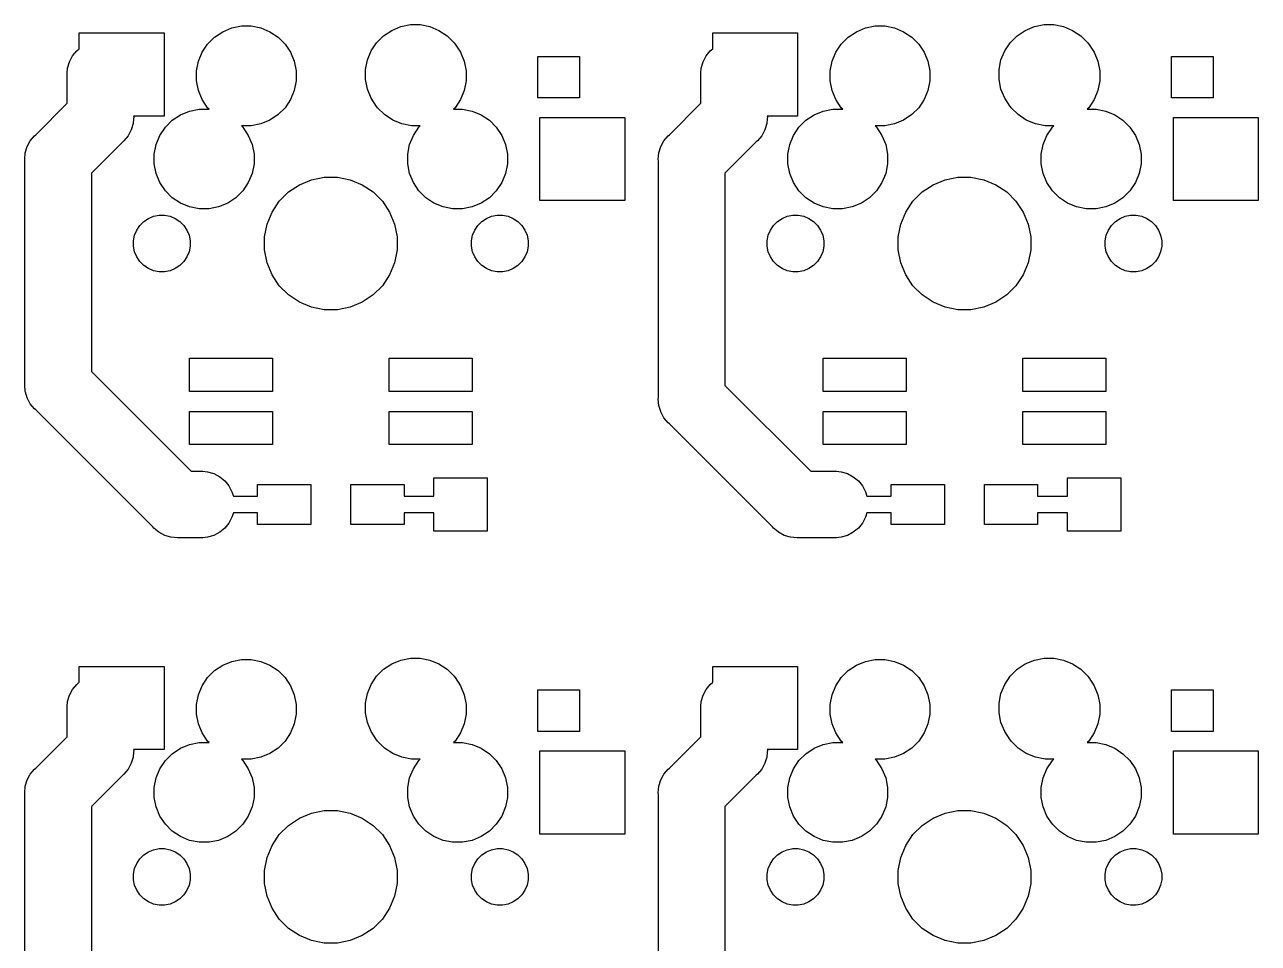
# Model space of a CAD drawing. Extents: x -9 to 124, y -88 to 15.
# Drawn here: x -9.2 to 27.89, y -40.1 to -12.47 of the extents above; entities that cross this region are included whole.
import ezdxf

# ---------------------------------------------------------------- set-up
doc = ezdxf.new("R2010")
doc.units = 0
doc.layers.add('BLACK', color=7, linetype='CONTINUOUS')

msp = doc.modelspace()

# ---------------------------------------------------------------- linework, layer by layer
at = {"layer": 'BLACK', "linetype": 'CONTINUOUS'}
for p, q in [((-3.25052, -12.6807), (-2.97753, -12.5676)), ((-2.97753, -12.5676), (-2.68774, -12.51)), ((-2.68774, -12.51), (-2.39226, -12.51)), ((-2.39226, -12.51), (-2.10247, -12.5676)), ((-2.10247, -12.5676), (-1.82948, -12.6807)), ((1.82948, -12.6407), (2.10247, -12.5276)), ((2.10247, -12.5276), (2.39226, -12.47)), ((2.39226, -12.47), (2.68774, -12.47)), ((2.68774, -12.47), (2.97753, -12.5276)), ((2.97753, -12.5276), (3.25052, -12.6407)), ((15.7995, -12.6807), (16.0725, -12.5676)), ((16.0725, -12.5676), (16.3623, -12.51)), ((16.3623, -12.51), (16.6577, -12.51)), ((16.6577, -12.51), (16.9475, -12.5676)), ((16.9475, -12.5676), (17.2205, -12.6807)), ((20.8795, -12.6407), (21.1525, -12.5276)), ((21.1525, -12.5276), (21.4423, -12.47)), ((21.4423, -12.47), (21.7377, -12.47)), ((21.7377, -12.47), (22.0275, -12.5276)), ((22.0275, -12.5276), (22.3005, -12.6407)), ((-7.565, -13.1975), (-7.565, -12.72)), ((-7.565, -12.72), (-5.015, -12.72)), ((-5.015, -12.72), (-5.015, -15.22)), ((-3.70513, -13.0538), (-3.49619, -12.8449)), ((-3.49619, -12.8449), (-3.25052, -12.6807)), ((-1.82948, -12.6807), (-1.58381, -12.8449)), ((-1.58381, -12.8449), (-1.37487, -13.0538)), ((1.37487, -13.0138), (1.58381, -12.8049)), ((1.58381, -12.8049), (1.82948, -12.6407)), ((3.25052, -12.6407), (3.49619, -12.8049)), ((3.49619, -12.8049), (3.70513, -13.0138)), ((11.485, -13.1975), (11.485, -12.72)), ((11.485, -12.72), (14.035, -12.72)), ((14.035, -12.72), (14.035, -15.22)), ((15.3449, -13.0538), (15.5538, -12.8449)), ((15.5538, -12.8449), (15.7995, -12.6807)), ((17.2205, -12.6807), (17.4662, -12.8449)), ((17.4662, -12.8449), (17.6751, -13.0538)), ((20.4249, -13.0138), (20.6338, -12.8049)), ((20.6338, -12.8049), (20.8795, -12.6407)), ((22.3005, -12.6407), (22.5462, -12.8049)), ((22.5462, -12.8049), (22.7551, -13.0138)), ((-7.76549, -13.4117), (-7.64053, -13.2595)), ((-7.64053, -13.2595), (-7.565, -13.1975)), ((-3.98236, -13.5725), (-3.86928, -13.2995)), ((-3.86928, -13.2995), (-3.70513, -13.0538)), ((-1.37487, -13.0538), (-1.21072, -13.2995)), ((-1.21072, -13.2995), (-1.09764, -13.5725)), ((1.09764, -13.5325), (1.21072, -13.2595)), ((1.21072, -13.2595), (1.37487, -13.0138)), ((3.70513, -13.0138), (3.72526, -13.0439)), ((3.72526, -13.0439), (3.73513, -13.0538)), ((3.73513, -13.0538), (3.89928, -13.2995)), ((3.89928, -13.2995), (4.01236, -13.5725)), ((11.2845, -13.4117), (11.4095, -13.2595)), ((11.4095, -13.2595), (11.485, -13.1975)), ((15.0676, -13.5725), (15.1807, -13.2995)), ((15.1807, -13.2995), (15.3449, -13.0538)), ((17.6751, -13.0538), (17.8393, -13.2995)), ((17.8393, -13.2995), (17.9524, -13.5725)), ((20.1476, -13.5325), (20.2607, -13.2595)), ((20.2607, -13.2595), (20.4249, -13.0138)), ((22.7551, -13.0138), (22.7753, -13.0439)), ((22.7753, -13.0439), (22.7851, -13.0538)), ((22.7851, -13.0538), (22.9493, -13.2995)), ((22.9493, -13.2995), (23.0624, -13.5725)), ((-7.91553, -13.774), (-7.85835, -13.5855)), ((-7.85835, -13.5855), (-7.76549, -13.4117)), ((-4.04, -13.8623), (-3.98236, -13.5725)), ((-1.09764, -13.5725), (-1.04, -13.8623)), ((1.04, -13.8223), (1.09764, -13.5325)), ((4.01236, -13.5725), (4.07, -13.8623)), ((6.225, -14.675), (6.225, -13.425)), ((6.225, -13.425), (7.475, -13.425)), ((7.475, -13.425), (7.475, -14.675)), ((11.1345, -13.774), (11.1917, -13.5855)), ((11.1917, -13.5855), (11.2845, -13.4117)), ((15.01, -13.8623), (15.0676, -13.5725)), ((17.9524, -13.5725), (18.01, -13.8623)), ((20.09, -13.8223), (20.1476, -13.5325)), ((23.0624, -13.5725), (23.12, -13.8623)), ((25.275, -14.675), (25.275, -13.425)), ((25.275, -13.425), (26.525, -13.425)), ((26.525, -13.425), (26.525, -14.675)), ((-7.93, -13.9209), (-7.91553, -13.774)), ((-7.93, -14.8358), (-7.93, -13.9209)), ((-4.04, -14.1577), (-4.04, -13.8623)), ((-1.04, -13.8623), (-1.04, -14.1577)), ((1.04, -14.1177), (1.04, -13.8223)), ((4.07, -13.8623), (4.07, -14.1577)), ((11.12, -13.9209), (11.1345, -13.774)), ((11.12, -14.8358), (11.12, -13.9209)), ((15.01, -14.1577), (15.01, -13.8623)), ((18.01, -13.8623), (18.01, -14.1577)), ((20.09, -14.1177), (20.09, -13.8223)), ((23.12, -13.8623), (23.12, -14.1577)), ((-3.98236, -14.4475), (-4.04, -14.1577)), ((-3.86928, -14.7205), (-3.98236, -14.4475)), ((-1.09764, -14.4475), (-1.21072, -14.7205)), ((-1.04, -14.1577), (-1.09764, -14.4475)), ((1.09764, -14.4075), (1.04, -14.1177)), ((1.21072, -14.6805), (1.09764, -14.4075)), ((4.01236, -14.4475), (3.89928, -14.7205)), ((4.07, -14.1577), (4.01236, -14.4475)), ((15.0676, -14.4475), (15.01, -14.1577)), ((15.1807, -14.7205), (15.0676, -14.4475)), ((17.9524, -14.4475), (17.8393, -14.7205)), ((18.01, -14.1577), (17.9524, -14.4475)), ((20.1476, -14.4075), (20.09, -14.1177)), ((20.2607, -14.6805), (20.1476, -14.4075)), ((23.0624, -14.4475), (22.9493, -14.7205)), ((23.12, -14.1577), (23.0624, -14.4475)), ((-8.87237, -15.7782), (-7.93, -14.8358)), ((-3.70513, -14.9662), (-3.86928, -14.7205)), ((-1.21072, -14.7205), (-1.37487, -14.9662)), ((1.37487, -14.9262), (1.21072, -14.6805)), ((3.89928, -14.7205), (3.73513, -14.9662)), ((7.475, -14.675), (6.225, -14.675)), ((10.1776, -15.7782), (11.12, -14.8358)), ((15.3449, -14.9662), (15.1807, -14.7205)), ((17.8393, -14.7205), (17.6751, -14.9662)), ((20.4249, -14.9262), (20.2607, -14.6805)), ((22.9493, -14.7205), (22.7851, -14.9662)), ((26.525, -14.675), (25.275, -14.675)), ((-4.76619, -15.3449), (-4.52052, -15.1807)), ((-4.52052, -15.1807), (-4.24753, -15.0676)), ((-4.24753, -15.0676), (-3.95774, -15.01)), ((-3.95774, -15.01), (-3.66226, -15.01)), ((-3.66109, -15.0102), (-3.70513, -14.9662)), ((-3.66226, -15.01), (-3.66109, -15.0102)), ((-1.58381, -15.1751), (-1.82948, -15.3393)), ((-1.37487, -14.9662), (-1.58381, -15.1751)), ((1.38474, -14.9361), (1.37487, -14.9262)), ((1.40487, -14.9662), (1.38474, -14.9361)), ((1.61381, -15.1751), (1.40487, -14.9662)), ((1.85948, -15.3393), (1.61381, -15.1751)), ((3.73513, -14.9662), (3.69132, -15.01)), ((3.69132, -15.01), (3.95774, -15.01)), ((3.95774, -15.01), (4.24753, -15.0676)), ((4.24753, -15.0676), (4.52052, -15.1807)), ((4.52052, -15.1807), (4.76619, -15.3449)), ((14.2838, -15.3449), (14.5295, -15.1807)), ((14.5295, -15.1807), (14.8025, -15.0676)), ((14.8025, -15.0676), (15.0923, -15.01)), ((15.0923, -15.01), (15.3877, -15.01)), ((15.3889, -15.0102), (15.3449, -14.9662)), ((15.3877, -15.01), (15.3889, -15.0102)), ((17.4662, -15.1751), (17.2205, -15.3393)), ((17.6751, -14.9662), (17.4662, -15.1751)), ((20.4347, -14.9361), (20.4249, -14.9262)), ((20.4549, -14.9662), (20.4347, -14.9361)), ((20.6638, -15.1751), (20.4549, -14.9662)), ((20.9095, -15.3393), (20.6638, -15.1751)), ((22.7851, -14.9662), (22.7413, -15.01)), ((22.7413, -15.01), (23.0077, -15.01)), ((23.0077, -15.01), (23.2975, -15.0676)), ((23.2975, -15.0676), (23.5705, -15.1807)), ((23.5705, -15.1807), (23.8162, -15.3449)), ((-5.94447, -15.446), (-6.00165, -15.6345)), ((-5.93, -15.2991), (-5.94447, -15.446)), ((-5.92516, -15.25), (-5.93, -15.2991)), ((-5.93, -15.2991), (-5.93, -15.2991)), ((-5.015, -15.22), (-5.92812, -15.22)), ((-5.92812, -15.22), (-5.92516, -15.25)), ((-5.13928, -15.7995), (-4.97513, -15.5538)), ((-4.97513, -15.5538), (-4.76619, -15.3449)), ((-2.68774, -15.51), (-2.68891, -15.5098)), ((-2.68891, -15.5098), (-2.64487, -15.5538)), ((-2.39226, -15.51), (-2.68774, -15.51)), ((-2.64487, -15.5538), (-2.48072, -15.7995)), ((-2.10247, -15.4524), (-2.39226, -15.51)), ((-1.82948, -15.3393), (-2.10247, -15.4524)), ((2.13247, -15.4524), (1.85948, -15.3393)), ((2.42226, -15.51), (2.13247, -15.4524)), ((2.68868, -15.51), (2.42226, -15.51)), ((2.48072, -15.7995), (2.64487, -15.5538)), ((2.64487, -15.5538), (2.68868, -15.51)), ((4.76619, -15.3449), (4.97513, -15.5538)), ((4.97513, -15.5538), (5.13928, -15.7995)), ((6.285, -17.76), (6.285, -15.26)), ((6.285, -15.26), (8.835, -15.26)), ((8.835, -15.26), (8.835, -17.76)), ((13.1055, -15.446), (13.0483, -15.6345)), ((13.12, -15.2991), (13.1055, -15.446)), ((13.1248, -15.25), (13.12, -15.2991)), ((13.12, -15.2991), (13.12, -15.2991)), ((14.035, -15.22), (13.1219, -15.22)), ((13.1219, -15.22), (13.1248, -15.25)), ((13.9107, -15.7995), (14.0749, -15.5538)), ((14.0749, -15.5538), (14.2838, -15.3449)), ((16.3623, -15.51), (16.3611, -15.5098)), ((16.3611, -15.5098), (16.4051, -15.5538)), ((16.6577, -15.51), (16.3623, -15.51)), ((16.4051, -15.5538), (16.5693, -15.7995)), ((16.9475, -15.4524), (16.6577, -15.51)), ((17.2205, -15.3393), (16.9475, -15.4524)), ((21.1825, -15.4524), (20.9095, -15.3393)), ((21.4723, -15.51), (21.1825, -15.4524)), ((21.7387, -15.51), (21.4723, -15.51)), ((21.5307, -15.7995), (21.6949, -15.5538)), ((21.6949, -15.5538), (21.7387, -15.51)), ((23.8162, -15.3449), (24.0251, -15.5538)), ((24.0251, -15.5538), (24.1893, -15.7995)), ((25.335, -17.76), (25.335, -15.26)), ((25.335, -15.26), (27.885, -15.26)), ((27.885, -15.26), (27.885, -17.76)), ((-9.03549, -15.9617), (-8.91053, -15.8095)), ((-8.91053, -15.8095), (-8.87237, -15.7782)), ((-6.09451, -15.8083), (-6.21947, -15.9605)), ((-6.00165, -15.6345), (-6.09451, -15.8083)), ((-5.25236, -16.0725), (-5.13928, -15.7995)), ((-2.48072, -15.7995), (-2.36764, -16.0725)), ((2.36764, -16.0725), (2.48072, -15.7995)), ((5.13928, -15.7995), (5.25236, -16.0725)), ((10.0145, -15.9617), (10.1395, -15.8095)), ((10.1395, -15.8095), (10.1776, -15.7782)), ((12.9555, -15.8083), (12.8305, -15.9605)), ((13.0483, -15.6345), (12.9555, -15.8083)), ((13.7976, -16.0725), (13.9107, -15.7995)), ((16.5693, -15.7995), (16.6824, -16.0725)), ((21.4176, -16.0725), (21.5307, -15.7995)), ((24.1893, -15.7995), (24.3024, -16.0725)), ((-9.18553, -16.324), (-9.12835, -16.1355)), ((-9.12835, -16.1355), (-9.04764, -15.9845)), ((-9.04764, -15.9845), (-9.03549, -15.9617)), ((-6.25763, -15.9918), (-7.2, -16.9342)), ((-6.21947, -15.9605), (-6.25763, -15.9918)), ((-5.31, -16.3623), (-5.25236, -16.0725)), ((-2.36764, -16.0725), (-2.31, -16.3623)), ((2.31, -16.3623), (2.36764, -16.0725)), ((5.25236, -16.0725), (5.31, -16.3623)), ((9.86447, -16.324), (9.92165, -16.1355)), ((9.92165, -16.1355), (10.0024, -15.9845)), ((10.0024, -15.9845), (10.0145, -15.9617)), ((12.7924, -15.9918), (11.85, -16.9342)), ((12.8305, -15.9605), (12.7924, -15.9918)), ((13.74, -16.3623), (13.7976, -16.0725)), ((16.6824, -16.0725), (16.74, -16.3623)), ((21.36, -16.3623), (21.4176, -16.0725)), ((24.3024, -16.0725), (24.36, -16.3623)), ((-9.20484, -16.52), (-9.18553, -16.324)), ((-9.2, -16.5691), (-9.20484, -16.52)), ((-9.2, -19.1941), (-9.2, -16.5691)), ((-5.31, -16.6577), (-5.31, -16.3623)), ((-5.25236, -16.9475), (-5.31, -16.6577)), ((-2.31, -16.6577), (-2.36764, -16.9475)), ((-2.31, -16.3623), (-2.31, -16.6577)), ((2.31, -16.6577), (2.31, -16.3623)), ((2.36764, -16.9475), (2.31, -16.6577)), ((5.31, -16.6577), (5.25236, -16.9475)), ((5.31, -16.3623), (5.31, -16.6577)), ((9.84516, -16.52), (9.86447, -16.324)), ((9.85, -16.5691), (9.84516, -16.52)), ((9.85, -19.1941), (9.85, -16.5691)), ((13.74, -16.6577), (13.74, -16.3623)), ((13.7976, -16.9475), (13.74, -16.6577)), ((16.74, -16.6577), (16.6824, -16.9475)), ((16.74, -16.3623), (16.74, -16.6577)), ((21.36, -16.6577), (21.36, -16.3623)), ((21.4176, -16.9475), (21.36, -16.6577)), ((24.36, -16.6577), (24.3024, -16.9475)), ((24.36, -16.3623), (24.36, -16.6577)), ((-7.2, -16.9342), (-7.2, -22.8958)), ((-5.13928, -17.2205), (-5.25236, -16.9475)), ((-2.36764, -16.9475), (-2.48072, -17.2205)), ((-0.5816, -17.1327), (-0.19638, -17.0561)), ((-0.19638, -17.0561), (0.19638, -17.0561)), ((0.19638, -17.0561), (0.5816, -17.1327)), ((2.48072, -17.2205), (2.36764, -16.9475)), ((5.25236, -16.9475), (5.13928, -17.2205)), ((11.85, -16.9342), (11.85, -23.3172)), ((13.9107, -17.2205), (13.7976, -16.9475)), ((16.6824, -16.9475), (16.5693, -17.2205)), ((18.4684, -17.1327), (18.8536, -17.0561)), ((18.8536, -17.0561), (19.2464, -17.0561)), ((19.2464, -17.0561), (19.6316, -17.1327)), ((21.5307, -17.2205), (21.4176, -16.9475)), ((24.3024, -16.9475), (24.1893, -17.2205)), ((-4.97513, -17.4662), (-5.13928, -17.2205)), ((-2.48072, -17.2205), (-2.64487, -17.4662)), ((-1.27104, -17.5012), (-0.94447, -17.283)), ((-0.94447, -17.283), (-0.5816, -17.1327)), ((0.5816, -17.1327), (0.94447, -17.283)), ((0.94447, -17.283), (1.27104, -17.5012)), ((2.64487, -17.4662), (2.48072, -17.2205)), ((5.13928, -17.2205), (4.97513, -17.4662)), ((14.0749, -17.4662), (13.9107, -17.2205)), ((16.5693, -17.2205), (16.4051, -17.4662)), ((17.779, -17.5012), (18.1055, -17.283)), ((18.1055, -17.283), (18.4684, -17.1327)), ((19.6316, -17.1327), (19.9945, -17.283)), ((19.9945, -17.283), (20.321, -17.5012)), ((21.6949, -17.4662), (21.5307, -17.2205)), ((24.1893, -17.2205), (24.0251, -17.4662)), ((-4.76619, -17.6751), (-4.97513, -17.4662)), ((-4.52052, -17.8393), (-4.76619, -17.6751)), ((-2.85381, -17.6751), (-3.09948, -17.8393)), ((-2.64487, -17.4662), (-2.85381, -17.6751)), ((-1.76697, -18.1055), (-1.54876, -17.779)), ((-1.54876, -17.779), (-1.27104, -17.5012)), ((1.27104, -17.5012), (1.54876, -17.779)), ((1.54876, -17.779), (1.76697, -18.1055)), ((2.85381, -17.6751), (2.64487, -17.4662)), ((3.09948, -17.8393), (2.85381, -17.6751)), ((4.76619, -17.6751), (4.52052, -17.8393)), ((4.97513, -17.4662), (4.76619, -17.6751)), ((8.835, -17.76), (6.285, -17.76)), ((14.2838, -17.6751), (14.0749, -17.4662)), ((14.5295, -17.8393), (14.2838, -17.6751)), ((16.1962, -17.6751), (15.9505, -17.8393)), ((16.4051, -17.4662), (16.1962, -17.6751)), ((17.283, -18.1055), (17.5012, -17.779)), ((17.5012, -17.779), (17.779, -17.5012)), ((20.321, -17.5012), (20.5988, -17.779)), ((20.5988, -17.779), (20.817, -18.1055)), ((21.9038, -17.6751), (21.6949, -17.4662)), ((22.1495, -17.8393), (21.9038, -17.6751)), ((23.8162, -17.6751), (23.5705, -17.8393)), ((24.0251, -17.4662), (23.8162, -17.6751)), ((27.885, -17.76), (25.335, -17.76)), ((-4.24753, -17.9524), (-4.52052, -17.8393)), ((-3.95774, -18.01), (-4.24753, -17.9524)), ((-3.66226, -18.01), (-3.95774, -18.01)), ((-3.37247, -17.9524), (-3.66226, -18.01)), ((-3.09948, -17.8393), (-3.37247, -17.9524)), ((-1.91728, -18.4684), (-1.76697, -18.1055)), ((1.76697, -18.1055), (1.91728, -18.4684)), ((3.37247, -17.9524), (3.09948, -17.8393)), ((3.66226, -18.01), (3.37247, -17.9524)), ((3.95774, -18.01), (3.66226, -18.01)), ((4.24753, -17.9524), (3.95774, -18.01)), ((4.52052, -17.8393), (4.24753, -17.9524)), ((14.8025, -17.9524), (14.5295, -17.8393)), ((15.0923, -18.01), (14.8025, -17.9524)), ((15.3877, -18.01), (15.0923, -18.01)), ((15.6775, -17.9524), (15.3877, -18.01)), ((15.9505, -17.8393), (15.6775, -17.9524)), ((17.1327, -18.4684), (17.283, -18.1055)), ((20.817, -18.1055), (20.9673, -18.4684)), ((22.4225, -17.9524), (22.1495, -17.8393)), ((22.7123, -18.01), (22.4225, -17.9524)), ((23.0077, -18.01), (22.7123, -18.01)), ((23.2975, -17.9524), (23.0077, -18.01)), ((23.5705, -17.8393), (23.2975, -17.9524)), ((-5.83406, -18.6469), (-5.74094, -18.5076)), ((-5.74094, -18.5076), (-5.62242, -18.3891)), ((-5.62242, -18.3891), (-5.48305, -18.2959)), ((-5.48305, -18.2959), (-5.3282, -18.2318)), ((-5.3282, -18.2318), (-5.16381, -18.1991)), ((-5.16381, -18.1991), (-4.99619, -18.1991)), ((-4.99619, -18.1991), (-4.8318, -18.2318)), ((-4.8318, -18.2318), (-4.67695, -18.2959)), ((-4.67695, -18.2959), (-4.53758, -18.3891)), ((-4.53758, -18.3891), (-4.41906, -18.5076)), ((-4.41906, -18.5076), (-4.32594, -18.6469)), ((-1.9939, -18.8536), (-1.91728, -18.4684)), ((1.91728, -18.4684), (1.9939, -18.8536)), ((4.32594, -18.6469), (4.41906, -18.5076)), ((4.41906, -18.5076), (4.53758, -18.3891)), ((4.53758, -18.3891), (4.67695, -18.2959)), ((4.67695, -18.2959), (4.8318, -18.2318)), ((4.8318, -18.2318), (4.99619, -18.1991)), ((4.99619, -18.1991), (5.16381, -18.1991)), ((5.16381, -18.1991), (5.3282, -18.2318)), ((5.3282, -18.2318), (5.48305, -18.2959)), ((5.48305, -18.2959), (5.62242, -18.3891)), ((5.62242, -18.3891), (5.74094, -18.5076)), ((5.74094, -18.5076), (5.83406, -18.6469)), ((13.2159, -18.6469), (13.3091, -18.5076)), ((13.3091, -18.5076), (13.4276, -18.3891)), ((13.4276, -18.3891), (13.5669, -18.2959)), ((13.5669, -18.2959), (13.7218, -18.2318)), ((13.7218, -18.2318), (13.8862, -18.1991)), ((13.8862, -18.1991), (14.0538, -18.1991)), ((14.0538, -18.1991), (14.2182, -18.2318)), ((14.2182, -18.2318), (14.3731, -18.2959)), ((14.3731, -18.2959), (14.5124, -18.3891)), ((14.5124, -18.3891), (14.6309, -18.5076)), ((14.6309, -18.5076), (14.7241, -18.6469)), ((17.0561, -18.8536), (17.1327, -18.4684)), ((20.9673, -18.4684), (21.0439, -18.8536)), ((23.3759, -18.6469), (23.4691, -18.5076)), ((23.4691, -18.5076), (23.5876, -18.3891)), ((23.5876, -18.3891), (23.7269, -18.2959)), ((23.7269, -18.2959), (23.8818, -18.2318)), ((23.8818, -18.2318), (24.0462, -18.1991)), ((24.0462, -18.1991), (24.2138, -18.1991)), ((24.2138, -18.1991), (24.3782, -18.2318)), ((24.3782, -18.2318), (24.5331, -18.2959)), ((24.5331, -18.2959), (24.6724, -18.3891)), ((24.6724, -18.3891), (24.7909, -18.5076)), ((24.7909, -18.5076), (24.8841, -18.6469)), ((-5.9309, -18.9662), (-5.8982, -18.8018)), ((-5.8982, -18.8018), (-5.83406, -18.6469)), ((-4.32594, -18.6469), (-4.2618, -18.8018)), ((-4.2618, -18.8018), (-4.2291, -18.9662)), ((-1.9939, -19.2464), (-1.9939, -18.8536)), ((1.9939, -18.8536), (1.9939, -19.2464)), ((4.2291, -18.9662), (4.2618, -18.8018)), ((4.2618, -18.8018), (4.32594, -18.6469)), ((5.83406, -18.6469), (5.8982, -18.8018)), ((5.8982, -18.8018), (5.9309, -18.9662)), ((13.1191, -18.9662), (13.1518, -18.8018)), ((13.1518, -18.8018), (13.2159, -18.6469)), ((14.7241, -18.6469), (14.7882, -18.8018)), ((14.7882, -18.8018), (14.8209, -18.9662)), ((17.0561, -19.2464), (17.0561, -18.8536)), ((21.0439, -18.8536), (21.0439, -19.2464)), ((23.2791, -18.9662), (23.3118, -18.8018)), ((23.3118, -18.8018), (23.3759, -18.6469)), ((24.8841, -18.6469), (24.9482, -18.8018)), ((24.9482, -18.8018), (24.9809, -18.9662)), ((-9.2, -23.2609), (-9.2, -19.1941)), ((-9.2, -19.1941), (-9.2, -19.1941)), ((-5.9309, -19.1338), (-5.9309, -18.9662)), ((-5.8982, -19.2982), (-5.9309, -19.1338)), ((-4.2291, -19.1338), (-4.2618, -19.2982)), ((-4.2291, -18.9662), (-4.2291, -19.1338)), ((-1.91728, -19.6316), (-1.9939, -19.2464)), ((1.9939, -19.2464), (1.91728, -19.6316)), ((4.2291, -19.1338), (4.2291, -18.9662)), ((4.2618, -19.2982), (4.2291, -19.1338)), ((5.9309, -19.1338), (5.8982, -19.2982)), ((5.9309, -18.9662), (5.9309, -19.1338)), ((9.85, -23.6822), (9.85, -19.1941)), ((9.85, -19.1941), (9.85, -19.1941)), ((13.1191, -19.1338), (13.1191, -18.9662)), ((13.1518, -19.2982), (13.1191, -19.1338)), ((14.8209, -19.1338), (14.7882, -19.2982)), ((14.8209, -18.9662), (14.8209, -19.1338)), ((17.1327, -19.6316), (17.0561, -19.2464)), ((21.0439, -19.2464), (20.9673, -19.6316)), ((23.2791, -19.1338), (23.2791, -18.9662)), ((23.3118, -19.2982), (23.2791, -19.1338)), ((24.9809, -19.1338), (24.9482, -19.2982)), ((24.9809, -18.9662), (24.9809, -19.1338)), ((-5.83406, -19.4531), (-5.8982, -19.2982)), ((-5.74094, -19.5924), (-5.83406, -19.4531)), ((-5.62242, -19.7109), (-5.74094, -19.5924)), ((-4.41906, -19.5924), (-4.53758, -19.7109)), ((-4.32594, -19.4531), (-4.41906, -19.5924)), ((-4.2618, -19.2982), (-4.32594, -19.4531)), ((-1.76697, -19.9945), (-1.91728, -19.6316)), ((1.91728, -19.6316), (1.76697, -19.9945)), ((4.32594, -19.4531), (4.2618, -19.2982)), ((4.41906, -19.5924), (4.32594, -19.4531)), ((4.53758, -19.7109), (4.41906, -19.5924)), ((5.74094, -19.5924), (5.62242, -19.7109)), ((5.83406, -19.4531), (5.74094, -19.5924)), ((5.8982, -19.2982), (5.83406, -19.4531)), ((13.2159, -19.4531), (13.1518, -19.2982)), ((13.3091, -19.5924), (13.2159, -19.4531)), ((13.4276, -19.7109), (13.3091, -19.5924)), ((14.6309, -19.5924), (14.5124, -19.7109)), ((14.7241, -19.4531), (14.6309, -19.5924)), ((14.7882, -19.2982), (14.7241, -19.4531)), ((17.283, -19.9945), (17.1327, -19.6316)), ((20.9673, -19.6316), (20.817, -19.9945)), ((23.3759, -19.4531), (23.3118, -19.2982)), ((23.4691, -19.5924), (23.3759, -19.4531)), ((23.5876, -19.7109), (23.4691, -19.5924)), ((24.7909, -19.5924), (24.6724, -19.7109)), ((24.8841, -19.4531), (24.7909, -19.5924)), ((24.9482, -19.2982), (24.8841, -19.4531)), ((-5.48305, -19.8041), (-5.62242, -19.7109)), ((-5.3282, -19.8682), (-5.48305, -19.8041)), ((-5.16381, -19.9009), (-5.3282, -19.8682)), ((-4.99619, -19.9009), (-5.16381, -19.9009)), ((-4.8318, -19.8682), (-4.99619, -19.9009)), ((-4.67695, -19.8041), (-4.8318, -19.8682)), ((-4.53758, -19.7109), (-4.67695, -19.8041)), ((-1.54876, -20.321), (-1.76697, -19.9945)), ((1.76697, -19.9945), (1.54876, -20.321)), ((4.67695, -19.8041), (4.53758, -19.7109)), ((4.8318, -19.8682), (4.67695, -19.8041)), ((4.99619, -19.9009), (4.8318, -19.8682)), ((5.16381, -19.9009), (4.99619, -19.9009)), ((5.3282, -19.8682), (5.16381, -19.9009)), ((5.48305, -19.8041), (5.3282, -19.8682)), ((5.62242, -19.7109), (5.48305, -19.8041)), ((13.5669, -19.8041), (13.4276, -19.7109)), ((13.7218, -19.8682), (13.5669, -19.8041)), ((13.8862, -19.9009), (13.7218, -19.8682)), ((14.0538, -19.9009), (13.8862, -19.9009)), ((14.2182, -19.8682), (14.0538, -19.9009)), ((14.3731, -19.8041), (14.2182, -19.8682)), ((14.5124, -19.7109), (14.3731, -19.8041)), ((17.5012, -20.321), (17.283, -19.9945)), ((20.817, -19.9945), (20.5988, -20.321)), ((23.7269, -19.8041), (23.5876, -19.7109)), ((23.8818, -19.8682), (23.7269, -19.8041)), ((24.0462, -19.9009), (23.8818, -19.8682)), ((24.2138, -19.9009), (24.0462, -19.9009)), ((24.3782, -19.8682), (24.2138, -19.9009)), ((24.5331, -19.8041), (24.3782, -19.8682)), ((24.6724, -19.7109), (24.5331, -19.8041)), ((-1.27104, -20.5988), (-1.54876, -20.321)), ((1.54876, -20.321), (1.27104, -20.5988)), ((17.779, -20.5988), (17.5012, -20.321)), ((20.5988, -20.321), (20.321, -20.5988)), ((-0.94447, -20.817), (-1.27104, -20.5988)), ((1.27104, -20.5988), (0.94447, -20.817)), ((18.1055, -20.817), (17.779, -20.5988)), ((20.321, -20.5988), (19.9945, -20.817)), ((-0.5816, -20.9673), (-0.94447, -20.817)), ((-0.19638, -21.0439), (-0.5816, -20.9673)), ((0.19638, -21.0439), (-0.19638, -21.0439)), ((0.5816, -20.9673), (0.19638, -21.0439)), ((0.94447, -20.817), (0.5816, -20.9673)), ((18.4684, -20.9673), (18.1055, -20.817)), ((18.8536, -21.0439), (18.4684, -20.9673)), ((19.2464, -21.0439), (18.8536, -21.0439)), ((19.6316, -20.9673), (19.2464, -21.0439)), ((19.9945, -20.817), (19.6316, -20.9673)), ((-4.25, -23.5), (-4.25, -22.5)), ((-4.25, -22.5), (-1.75, -22.5)), ((-1.75, -22.5), (-1.75, -23.5)), ((1.75, -23.5), (1.75, -22.5)), ((1.75, -22.5), (4.25, -22.5)), ((4.25, -22.5), (4.25, -23.5)), ((14.8, -23.5), (14.8, -22.5)), ((14.8, -22.5), (17.3, -22.5)), ((17.3, -22.5), (17.3, -23.5)), ((20.8, -23.5), (20.8, -22.5)), ((20.8, -22.5), (23.3, -22.5)), ((23.3, -22.5), (23.3, -23.5)), ((-7.2, -22.8958), (-4.19579, -25.9)), ((-9.20484, -23.31), (-9.2, -23.2609)), ((-9.18553, -23.506), (-9.20484, -23.31)), ((11.85, -23.3172), (14.4328, -25.9)), ((-9.18129, -23.52), (-9.18553, -23.506)), ((-9.12835, -23.6945), (-9.18129, -23.52)), ((-9.03549, -23.8683), (-9.12835, -23.6945)), ((-1.75, -23.5), (-4.25, -23.5)), ((4.25, -23.5), (1.75, -23.5)), ((9.84516, -23.7314), (9.85, -23.6822)), ((9.86447, -23.9274), (9.84516, -23.7314)), ((17.3, -23.5), (14.8, -23.5)), ((23.3, -23.5), (20.8, -23.5)), ((-8.91053, -24.0205), (-9.03549, -23.8683)), ((-8.87236, -24.0519), (-8.91053, -24.0205)), ((-5.35185, -27.5724), (-8.87236, -24.0519)), ((-4.25, -25.1), (-4.25, -24.1)), ((-4.25, -24.1), (-1.75, -24.1)), ((-1.75, -24.1), (-1.75, -25.1)), ((1.75, -25.1), (1.75, -24.1)), ((1.75, -24.1), (4.25, -24.1)), ((4.25, -24.1), (4.25, -25.1)), ((9.91683, -24.1), (9.86447, -23.9274)), ((9.92165, -24.1159), (9.91683, -24.1)), ((14.8, -25.1), (14.8, -24.1)), ((14.8, -24.1), (17.3, -24.1)), ((17.3, -24.1), (17.3, -25.1)), ((20.8, -25.1), (20.8, -24.1)), ((20.8, -24.1), (23.3, -24.1)), ((23.3, -24.1), (23.3, -25.1)), ((10.0145, -24.2896), (9.92165, -24.1159)), ((10.1395, -24.4419), (10.0145, -24.2896)), ((10.1776, -24.4732), (10.1395, -24.4419)), ((13.2768, -27.5724), (10.1776, -24.4732)), ((-1.75, -25.1), (-4.25, -25.1)), ((4.25, -25.1), (1.75, -25.1)), ((17.3, -25.1), (14.8, -25.1)), ((23.3, -25.1), (20.8, -25.1)), ((-4.19579, -25.9), (-3.85088, -25.9)), ((-3.85088, -25.9), (-3.70397, -25.9145)), ((-3.70397, -25.9145), (-3.51546, -25.9717)), ((14.4328, -25.9), (15.1991, -25.9)), ((15.1991, -25.9), (15.346, -25.9145)), ((15.346, -25.9145), (15.5345, -25.9717)), ((-3.51546, -25.9717), (-3.34174, -26.0645)), ((-3.34174, -26.0645), (-3.18947, -26.1895)), ((-3.18947, -26.1895), (-3.06451, -26.3417)), ((-2.2, -26.65), (-2.2, -26.3)), ((-2.2, -26.3), (-0.6, -26.3)), ((-0.6, -26.3), (-0.6, -27.5)), ((0.6, -27.5), (0.6, -26.3)), ((0.6, -26.3), (2.2, -26.3)), ((2.2, -26.3), (2.2, -26.65)), ((3.1, -26.65), (3.1, -26.1)), ((3.1, -26.1), (4.7, -26.1)), ((4.7, -26.1), (4.7, -27.7)), ((15.5345, -25.9717), (15.7083, -26.0645)), ((15.7083, -26.0645), (15.8605, -26.1895)), ((15.8605, -26.1895), (15.9855, -26.3417)), ((16.85, -26.65), (16.85, -26.3)), ((16.85, -26.3), (18.45, -26.3)), ((18.45, -26.3), (18.45, -27.5)), ((19.65, -27.5), (19.65, -26.3)), ((19.65, -26.3), (21.25, -26.3)), ((21.25, -26.3), (21.25, -26.65)), ((22.15, -26.65), (22.15, -26.1)), ((22.15, -26.1), (23.75, -26.1)), ((23.75, -26.1), (23.75, -27.7)), ((-3.06451, -26.3417), (-2.97165, -26.5155)), ((-2.97165, -26.5155), (-2.93084, -26.65)), ((-2.93084, -26.65), (-2.2, -26.65)), ((2.2, -26.65), (3.1, -26.65)), ((15.9855, -26.3417), (16.0783, -26.5155)), ((16.0783, -26.5155), (16.1192, -26.65)), ((16.1192, -26.65), (16.85, -26.65)), ((21.25, -26.65), (22.15, -26.65)), ((-2.97165, -27.2845), (-3.06451, -27.4583)), ((-2.93084, -27.15), (-2.97165, -27.2845)), ((-2.2, -27.15), (-2.93084, -27.15)), ((-2.2, -27.5), (-2.2, -27.15)), ((3.1, -27.15), (2.2, -27.15)), ((2.2, -27.15), (2.2, -27.5)), ((3.1, -27.7), (3.1, -27.15)), ((16.0783, -27.2845), (15.9855, -27.4583)), ((16.1192, -27.15), (16.0783, -27.2845)), ((16.85, -27.15), (16.1192, -27.15)), ((16.85, -27.5), (16.85, -27.15)), ((22.15, -27.15), (21.25, -27.15)), ((21.25, -27.15), (21.25, -27.5)), ((22.15, -27.7), (22.15, -27.15)), ((-5.32053, -27.6105), (-5.35185, -27.5724)), ((-5.16826, -27.7355), (-5.32053, -27.6105)), ((-4.99454, -27.8283), (-5.16826, -27.7355)), ((-3.34174, -27.7355), (-3.51546, -27.8283)), ((-3.18947, -27.6105), (-3.34174, -27.7355)), ((-3.06451, -27.4583), (-3.18947, -27.6105)), ((-0.6, -27.5), (-2.2, -27.5)), ((2.2, -27.5), (0.6, -27.5)), ((4.7, -27.7), (3.1, -27.7)), ((13.3081, -27.6105), (13.2768, -27.5724)), ((13.3463, -27.6418), (13.3081, -27.6105)), ((13.4604, -27.7355), (13.3463, -27.6418)), ((13.3463, -27.6418), (13.3463, -27.6418)), ((13.6341, -27.8283), (13.4604, -27.7355)), ((15.7083, -27.7355), (15.5345, -27.8283)), ((15.8605, -27.6105), (15.7083, -27.7355)), ((15.9855, -27.4583), (15.8605, -27.6105)), ((18.45, -27.5), (16.85, -27.5)), ((21.25, -27.5), (19.65, -27.5)), ((23.75, -27.7), (22.15, -27.7)), ((-4.80604, -27.8855), (-4.99454, -27.8283)), ((-4.61, -27.9048), (-4.80604, -27.8855)), ((-4.56088, -27.9), (-4.61, -27.9048)), ((-3.85088, -27.9), (-4.56088, -27.9)), ((-3.70397, -27.8855), (-3.85088, -27.9)), ((-3.51546, -27.8283), (-3.70397, -27.8855)), ((13.8226, -27.8855), (13.6341, -27.8283)), ((14.0186, -27.9048), (13.8226, -27.8855)), ((14.0678, -27.9), (14.0186, -27.9048)), ((15.1991, -27.9), (14.0678, -27.9)), ((15.346, -27.8855), (15.1991, -27.9)), ((15.5345, -27.8283), (15.346, -27.8855)), ((2.10247, -31.5776), (2.39226, -31.52)), ((2.39226, -31.52), (2.68774, -31.52)), ((2.68774, -31.52), (2.97753, -31.5776)), ((21.1525, -31.5776), (21.4423, -31.52)), ((21.4423, -31.52), (21.7377, -31.52)), ((21.7377, -31.52), (22.0275, -31.5776)), ((-7.565, -32.2475), (-7.565, -31.77)), ((-7.565, -31.77), (-5.015, -31.77)), ((-5.015, -31.77), (-5.015, -34.27)), ((-3.70513, -32.1038), (-3.49619, -31.8949)), ((-3.49619, -31.8949), (-3.25052, -31.7307)), ((-3.25052, -31.7307), (-2.97753, -31.6176)), ((-2.97753, -31.6176), (-2.68774, -31.56)), ((-2.68774, -31.56), (-2.39226, -31.56)), ((-2.39226, -31.56), (-2.10247, -31.6176)), ((-2.10247, -31.6176), (-1.82948, -31.7307)), ((-1.82948, -31.7307), (-1.58381, -31.8949)), ((-1.58381, -31.8949), (-1.37487, -32.1038)), ((1.37487, -32.0638), (1.58381, -31.8549)), ((1.58381, -31.8549), (1.82948, -31.6907)), ((1.82948, -31.6907), (2.10247, -31.5776)), ((2.97753, -31.5776), (3.25052, -31.6907)), ((3.25052, -31.6907), (3.49619, -31.8549)), ((3.49619, -31.8549), (3.70513, -32.0638)), ((11.485, -32.2475), (11.485, -31.77)), ((11.485, -31.77), (14.035, -31.77)), ((14.035, -31.77), (14.035, -34.27)), ((15.3449, -32.1038), (15.5538, -31.8949)), ((15.5538, -31.8949), (15.7995, -31.7307)), ((15.7995, -31.7307), (16.0725, -31.6176)), ((16.0725, -31.6176), (16.3623, -31.56)), ((16.3623, -31.56), (16.6577, -31.56)), ((16.6577, -31.56), (16.9475, -31.6176)), ((16.9475, -31.6176), (17.2205, -31.7307)), ((17.2205, -31.7307), (17.4662, -31.8949)), ((17.4662, -31.8949), (17.6751, -32.1038)), ((20.4249, -32.0638), (20.6338, -31.8549)), ((20.6338, -31.8549), (20.8795, -31.6907)), ((20.8795, -31.6907), (21.1525, -31.5776)), ((22.0275, -31.5776), (22.3005, -31.6907)), ((22.3005, -31.6907), (22.5462, -31.8549)), ((22.5462, -31.8549), (22.7551, -32.0638)), ((-7.64053, -32.3095), (-7.565, -32.2475)), ((-3.86928, -32.3495), (-3.70513, -32.1038)), ((-1.37487, -32.1038), (-1.21072, -32.3495)), ((1.21072, -32.3095), (1.37487, -32.0638)), ((3.70513, -32.0638), (3.72526, -32.0939)), ((3.72526, -32.0939), (3.73513, -32.1038)), ((3.73513, -32.1038), (3.89928, -32.3495)), ((11.4095, -32.3095), (11.485, -32.2475)), ((15.1807, -32.3495), (15.3449, -32.1038)), ((17.6751, -32.1038), (17.8393, -32.3495)), ((20.2607, -32.3095), (20.4249, -32.0638)), ((22.7551, -32.0638), (22.7753, -32.0939)), ((22.7753, -32.0939), (22.7851, -32.1038)), ((22.7851, -32.1038), (22.9493, -32.3495)), ((-7.91553, -32.824), (-7.85835, -32.6355)), ((-7.85835, -32.6355), (-7.76549, -32.4617)), ((-7.76549, -32.4617), (-7.64053, -32.3095)), ((-4.04, -32.9123), (-3.98236, -32.6225)), ((-3.98236, -32.6225), (-3.86928, -32.3495)), ((-1.21072, -32.3495), (-1.09764, -32.6225)), ((-1.09764, -32.6225), (-1.04, -32.9123)), ((1.04, -32.8723), (1.09764, -32.5825)), ((1.09764, -32.5825), (1.21072, -32.3095)), ((3.89928, -32.3495), (4.01236, -32.6225)), ((4.01236, -32.6225), (4.07, -32.9123)), ((6.225, -33.725), (6.225, -32.475)), ((6.225, -32.475), (7.475, -32.475)), ((7.475, -32.475), (7.475, -33.725)), ((11.1345, -32.824), (11.1917, -32.6355)), ((11.1917, -32.6355), (11.2845, -32.4617)), ((11.2845, -32.4617), (11.4095, -32.3095)), ((15.01, -32.9123), (15.0676, -32.6225)), ((15.0676, -32.6225), (15.1807, -32.3495)), ((17.8393, -32.3495), (17.9524, -32.6225)), ((17.9524, -32.6225), (18.01, -32.9123)), ((20.09, -32.8723), (20.1476, -32.5825)), ((20.1476, -32.5825), (20.2607, -32.3095)), ((22.9493, -32.3495), (23.0624, -32.6225)), ((23.0624, -32.6225), (23.12, -32.9123)), ((25.275, -33.725), (25.275, -32.475)), ((25.275, -32.475), (26.525, -32.475)), ((26.525, -32.475), (26.525, -33.725)), ((-7.93, -32.9709), (-7.91553, -32.824)), ((-7.93, -33.8858), (-7.93, -32.9709)), ((-4.04, -33.2077), (-4.04, -32.9123)), ((-1.04, -32.9123), (-1.04, -33.2077)), ((1.04, -33.1677), (1.04, -32.8723)), ((4.07, -32.9123), (4.07, -33.2077)), ((11.12, -32.9709), (11.1345, -32.824)), ((11.12, -33.8858), (11.12, -32.9709)), ((15.01, -33.2077), (15.01, -32.9123)), ((18.01, -32.9123), (18.01, -33.2077)), ((20.09, -33.1677), (20.09, -32.8723)), ((23.12, -32.9123), (23.12, -33.2077)), ((-3.98236, -33.4975), (-4.04, -33.2077)), ((-1.04, -33.2077), (-1.09764, -33.4975)), ((1.09764, -33.4575), (1.04, -33.1677)), ((4.07, -33.2077), (4.01236, -33.4975)), ((15.0676, -33.4975), (15.01, -33.2077)), ((18.01, -33.2077), (17.9524, -33.4975)), ((20.1476, -33.4575), (20.09, -33.1677)), ((23.12, -33.2077), (23.0624, -33.4975)), ((-3.86928, -33.7705), (-3.98236, -33.4975)), ((-1.09764, -33.4975), (-1.21072, -33.7705)), ((1.21072, -33.7305), (1.09764, -33.4575)), ((1.37487, -33.9762), (1.21072, -33.7305)), ((4.01236, -33.4975), (3.89928, -33.7705)), ((7.475, -33.725), (6.225, -33.725)), ((15.1807, -33.7705), (15.0676, -33.4975)), ((17.9524, -33.4975), (17.8393, -33.7705)), ((20.2607, -33.7305), (20.1476, -33.4575)), ((20.4249, -33.9762), (20.2607, -33.7305)), ((23.0624, -33.4975), (22.9493, -33.7705)), ((26.525, -33.725), (25.275, -33.725)), ((-8.87237, -34.8282), (-7.93, -33.8858)), ((-4.52052, -34.2307), (-4.24753, -34.1176)), ((-4.24753, -34.1176), (-3.95774, -34.06)), ((-3.95774, -34.06), (-3.66226, -34.06)), ((-3.70513, -34.0162), (-3.86928, -33.7705)), ((-3.66109, -34.0602), (-3.70513, -34.0162)), ((-3.66226, -34.06), (-3.66109, -34.0602)), ((-1.37487, -34.0162), (-1.58381, -34.2251)), ((-1.21072, -33.7705), (-1.37487, -34.0162)), ((1.38474, -33.9861), (1.37487, -33.9762)), ((1.40487, -34.0162), (1.38474, -33.9861)), ((1.61381, -34.2251), (1.40487, -34.0162)), ((3.73513, -34.0162), (3.69132, -34.06)), ((3.69132, -34.06), (3.95774, -34.06)), ((3.89928, -33.7705), (3.73513, -34.0162)), ((3.95774, -34.06), (4.24753, -34.1176)), ((4.24753, -34.1176), (4.52052, -34.2307)), ((10.1776, -34.8282), (11.12, -33.8858)), ((14.5295, -34.2307), (14.8025, -34.1176)), ((14.8025, -34.1176), (15.0923, -34.06)), ((15.0923, -34.06), (15.3877, -34.06)), ((15.3449, -34.0162), (15.1807, -33.7705)), ((15.3889, -34.0602), (15.3449, -34.0162)), ((15.3877, -34.06), (15.3889, -34.0602)), ((17.6751, -34.0162), (17.4662, -34.2251)), ((17.8393, -33.7705), (17.6751, -34.0162)), ((20.4347, -33.9861), (20.4249, -33.9762)), ((20.4549, -34.0162), (20.4347, -33.9861)), ((20.6638, -34.2251), (20.4549, -34.0162)), ((22.7851, -34.0162), (22.7413, -34.06)), ((22.7413, -34.06), (23.0077, -34.06)), ((22.9493, -33.7705), (22.7851, -34.0162)), ((23.0077, -34.06), (23.2975, -34.1176)), ((23.2975, -34.1176), (23.5705, -34.2307)), ((-5.93, -34.3491), (-5.94447, -34.496)), ((-5.92516, -34.3), (-5.93, -34.3491)), ((-5.93, -34.3491), (-5.93, -34.3491)), ((-5.015, -34.27), (-5.92812, -34.27)), ((-5.92812, -34.27), (-5.92516, -34.3)), ((-4.97513, -34.6038), (-4.76619, -34.3949)), ((-4.76619, -34.3949), (-4.52052, -34.2307)), ((-1.82948, -34.3893), (-2.10247, -34.5024)), ((-1.58381, -34.2251), (-1.82948, -34.3893)), ((1.85948, -34.3893), (1.61381, -34.2251)), ((2.13247, -34.5024), (1.85948, -34.3893)), ((4.52052, -34.2307), (4.76619, -34.3949)), ((4.76619, -34.3949), (4.97513, -34.6038)), ((6.285, -36.81), (6.285, -34.31)), ((6.285, -34.31), (8.835, -34.31)), ((8.835, -34.31), (8.835, -36.81)), ((13.12, -34.3491), (13.1055, -34.496)), ((13.1248, -34.3), (13.12, -34.3491)), ((13.12, -34.3491), (13.12, -34.3491)), ((14.035, -34.27), (13.1219, -34.27)), ((13.1219, -34.27), (13.1248, -34.3)), ((14.0749, -34.6038), (14.2838, -34.3949)), ((14.2838, -34.3949), (14.5295, -34.2307)), ((17.2205, -34.3893), (16.9475, -34.5024)), ((17.4662, -34.2251), (17.2205, -34.3893)), ((20.9095, -34.3893), (20.6638, -34.2251)), ((21.1825, -34.5024), (20.9095, -34.3893)), ((23.5705, -34.2307), (23.8162, -34.3949)), ((23.8162, -34.3949), (24.0251, -34.6038)), ((25.335, -36.81), (25.335, -34.31)), ((25.335, -34.31), (27.885, -34.31)), ((27.885, -34.31), (27.885, -36.81)), ((-9.03549, -35.0117), (-8.91053, -34.8595)), ((-8.91053, -34.8595), (-8.87237, -34.8282)), ((-6.09451, -34.8583), (-6.21947, -35.0105)), ((-6.00165, -34.6845), (-6.09451, -34.8583)), ((-5.94447, -34.496), (-6.00165, -34.6845)), ((-5.25236, -35.1225), (-5.13928, -34.8495)), ((-5.13928, -34.8495), (-4.97513, -34.6038)), ((-2.68774, -34.56), (-2.68891, -34.5598)), ((-2.68891, -34.5598), (-2.64487, -34.6038)), ((-2.39226, -34.56), (-2.68774, -34.56)), ((-2.64487, -34.6038), (-2.48072, -34.8495)), ((-2.48072, -34.8495), (-2.36764, -35.1225)), ((-2.10247, -34.5024), (-2.39226, -34.56)), ((2.42226, -34.56), (2.13247, -34.5024)), ((2.36764, -35.1225), (2.48072, -34.8495)), ((2.68868, -34.56), (2.42226, -34.56)), ((2.48072, -34.8495), (2.64487, -34.6038)), ((2.64487, -34.6038), (2.68868, -34.56)), ((4.97513, -34.6038), (5.13928, -34.8495)), ((5.13928, -34.8495), (5.25236, -35.1225)), ((10.0145, -35.0117), (10.1395, -34.8595)), ((10.1395, -34.8595), (10.1776, -34.8282)), ((12.9555, -34.8583), (12.8305, -35.0105)), ((13.0483, -34.6845), (12.9555, -34.8583)), ((13.1055, -34.496), (13.0483, -34.6845)), ((13.7976, -35.1225), (13.9107, -34.8495)), ((13.9107, -34.8495), (14.0749, -34.6038)), ((16.3623, -34.56), (16.3611, -34.5598)), ((16.3611, -34.5598), (16.4051, -34.6038)), ((16.6577, -34.56), (16.3623, -34.56)), ((16.4051, -34.6038), (16.5693, -34.8495)), ((16.5693, -34.8495), (16.6824, -35.1225)), ((16.9475, -34.5024), (16.6577, -34.56)), ((21.4723, -34.56), (21.1825, -34.5024)), ((21.4176, -35.1225), (21.5307, -34.8495)), ((21.7387, -34.56), (21.4723, -34.56)), ((21.5307, -34.8495), (21.6949, -34.6038)), ((21.6949, -34.6038), (21.7387, -34.56)), ((24.0251, -34.6038), (24.1893, -34.8495)), ((24.1893, -34.8495), (24.3024, -35.1225)), ((-9.18553, -35.374), (-9.12835, -35.1855)), ((-9.12835, -35.1855), (-9.04764, -35.0345)), ((-9.04764, -35.0345), (-9.03549, -35.0117)), ((-6.25763, -35.0418), (-7.2, -35.9842)), ((-6.21947, -35.0105), (-6.25763, -35.0418)), ((-5.31, -35.4123), (-5.25236, -35.1225)), ((-2.36764, -35.1225), (-2.31, -35.4123)), ((2.31, -35.4123), (2.36764, -35.1225)), ((5.25236, -35.1225), (5.31, -35.4123)), ((9.86447, -35.374), (9.92165, -35.1855)), ((9.92165, -35.1855), (10.0024, -35.0345)), ((10.0024, -35.0345), (10.0145, -35.0117)), ((12.7924, -35.0418), (11.85, -35.9842)), ((12.8305, -35.0105), (12.7924, -35.0418)), ((13.74, -35.4123), (13.7976, -35.1225)), ((16.6824, -35.1225), (16.74, -35.4123)), ((21.36, -35.4123), (21.4176, -35.1225)), ((24.3024, -35.1225), (24.36, -35.4123)), ((-9.20484, -35.57), (-9.18553, -35.374)), ((-9.2, -35.6191), (-9.20484, -35.57)), ((-5.31, -35.7077), (-5.31, -35.4123)), ((-2.31, -35.4123), (-2.31, -35.7077)), ((2.31, -35.7077), (2.31, -35.4123)), ((5.31, -35.4123), (5.31, -35.7077)), ((9.84516, -35.57), (9.86447, -35.374)), ((9.85, -35.6191), (9.84516, -35.57)), ((13.74, -35.7077), (13.74, -35.4123)), ((16.74, -35.4123), (16.74, -35.7077)), ((21.36, -35.7077), (21.36, -35.4123)), ((24.36, -35.4123), (24.36, -35.7077)), ((-9.2, -38.2441), (-9.2, -35.6191)), ((-5.25236, -35.9975), (-5.31, -35.7077)), ((-2.31, -35.7077), (-2.36764, -35.9975)), ((2.36764, -35.9975), (2.31, -35.7077)), ((5.31, -35.7077), (5.25236, -35.9975)), ((9.85, -38.2441), (9.85, -35.6191)), ((13.7976, -35.9975), (13.74, -35.7077)), ((16.74, -35.7077), (16.6824, -35.9975)), ((21.4176, -35.9975), (21.36, -35.7077)), ((24.36, -35.7077), (24.3024, -35.9975)), ((-7.2, -35.9842), (-7.2, -42.3172)), ((-5.13928, -36.2705), (-5.25236, -35.9975)), ((-4.97513, -36.5162), (-5.13928, -36.2705)), ((-2.48072, -36.2705), (-2.64487, -36.5162)), ((-2.36764, -35.9975), (-2.48072, -36.2705)), ((-1.27104, -36.5512), (-0.94447, -36.333)), ((-0.94447, -36.333), (-0.5816, -36.1827)), ((-0.5816, -36.1827), (-0.19638, -36.1061)), ((-0.19638, -36.1061), (0.19638, -36.1061)), ((0.19638, -36.1061), (0.5816, -36.1827)), ((0.5816, -36.1827), (0.94447, -36.333)), ((0.94447, -36.333), (1.27104, -36.5512)), ((2.48072, -36.2705), (2.36764, -35.9975)), ((2.64487, -36.5162), (2.48072, -36.2705)), ((5.13928, -36.2705), (4.97513, -36.5162)), ((5.25236, -35.9975), (5.13928, -36.2705)), ((11.85, -35.9842), (11.85, -42.3172)), ((13.9107, -36.2705), (13.7976, -35.9975)), ((14.0749, -36.5162), (13.9107, -36.2705)), ((16.5693, -36.2705), (16.4051, -36.5162)), ((16.6824, -35.9975), (16.5693, -36.2705)), ((17.779, -36.5512), (18.1055, -36.333)), ((18.1055, -36.333), (18.4684, -36.1827)), ((18.4684, -36.1827), (18.8536, -36.1061)), ((18.8536, -36.1061), (19.2464, -36.1061)), ((19.2464, -36.1061), (19.6316, -36.1827)), ((19.6316, -36.1827), (19.9945, -36.333)), ((19.9945, -36.333), (20.321, -36.5512)), ((21.5307, -36.2705), (21.4176, -35.9975)), ((21.6949, -36.5162), (21.5307, -36.2705)), ((24.1893, -36.2705), (24.0251, -36.5162)), ((24.3024, -35.9975), (24.1893, -36.2705)), ((-4.76619, -36.7251), (-4.97513, -36.5162)), ((-2.64487, -36.5162), (-2.85381, -36.7251)), ((-1.54876, -36.829), (-1.27104, -36.5512)), ((1.27104, -36.5512), (1.54876, -36.829)), ((2.85381, -36.7251), (2.64487, -36.5162)), ((4.97513, -36.5162), (4.76619, -36.7251)), ((14.2838, -36.7251), (14.0749, -36.5162)), ((16.4051, -36.5162), (16.1962, -36.7251)), ((17.5012, -36.829), (17.779, -36.5512)), ((20.321, -36.5512), (20.5988, -36.829)), ((21.9038, -36.7251), (21.6949, -36.5162)), ((24.0251, -36.5162), (23.8162, -36.7251)), ((-4.52052, -36.8893), (-4.76619, -36.7251)), ((-4.24753, -37.0024), (-4.52052, -36.8893)), ((-3.95774, -37.06), (-4.24753, -37.0024)), ((-3.66226, -37.06), (-3.95774, -37.06)), ((-3.37247, -37.0024), (-3.66226, -37.06)), ((-3.09948, -36.8893), (-3.37247, -37.0024)), ((-2.85381, -36.7251), (-3.09948, -36.8893)), ((-1.76697, -37.1555), (-1.54876, -36.829)), ((1.54876, -36.829), (1.76697, -37.1555)), ((3.09948, -36.8893), (2.85381, -36.7251)), ((3.37247, -37.0024), (3.09948, -36.8893)), ((3.66226, -37.06), (3.37247, -37.0024)), ((3.95774, -37.06), (3.66226, -37.06)), ((4.24753, -37.0024), (3.95774, -37.06)), ((4.52052, -36.8893), (4.24753, -37.0024)), ((4.76619, -36.7251), (4.52052, -36.8893)), ((8.835, -36.81), (6.285, -36.81)), ((14.5295, -36.8893), (14.2838, -36.7251)), ((14.8025, -37.0024), (14.5295, -36.8893)), ((15.0923, -37.06), (14.8025, -37.0024)), ((15.3877, -37.06), (15.0923, -37.06)), ((15.6775, -37.0024), (15.3877, -37.06)), ((15.9505, -36.8893), (15.6775, -37.0024)), ((16.1962, -36.7251), (15.9505, -36.8893)), ((17.283, -37.1555), (17.5012, -36.829)), ((20.5988, -36.829), (20.817, -37.1555)), ((22.1495, -36.8893), (21.9038, -36.7251)), ((22.4225, -37.0024), (22.1495, -36.8893)), ((22.7123, -37.06), (22.4225, -37.0024)), ((23.0077, -37.06), (22.7123, -37.06)), ((23.2975, -37.0024), (23.0077, -37.06)), ((23.5705, -36.8893), (23.2975, -37.0024)), ((23.8162, -36.7251), (23.5705, -36.8893)), ((27.885, -36.81), (25.335, -36.81)), ((-5.74094, -37.5576), (-5.62242, -37.4391)), ((-5.62242, -37.4391), (-5.48305, -37.3459)), ((-5.48305, -37.3459), (-5.3282, -37.2818)), ((-5.3282, -37.2818), (-5.16381, -37.2491)), ((-5.16381, -37.2491), (-4.99619, -37.2491)), ((-4.99619, -37.2491), (-4.8318, -37.2818)), ((-4.8318, -37.2818), (-4.67695, -37.3459)), ((-4.67695, -37.3459), (-4.53758, -37.4391)), ((-4.53758, -37.4391), (-4.41906, -37.5576)), ((-1.91728, -37.5184), (-1.76697, -37.1555)), ((1.76697, -37.1555), (1.91728, -37.5184)), ((4.41906, -37.5576), (4.53758, -37.4391)), ((4.53758, -37.4391), (4.67695, -37.3459)), ((4.67695, -37.3459), (4.8318, -37.2818)), ((4.8318, -37.2818), (4.99619, -37.2491)), ((4.99619, -37.2491), (5.16381, -37.2491)), ((5.16381, -37.2491), (5.3282, -37.2818)), ((5.3282, -37.2818), (5.48305, -37.3459)), ((5.48305, -37.3459), (5.62242, -37.4391)), ((5.62242, -37.4391), (5.74094, -37.5576)), ((13.3091, -37.5576), (13.4276, -37.4391)), ((13.4276, -37.4391), (13.5669, -37.3459)), ((13.5669, -37.3459), (13.7218, -37.2818)), ((13.7218, -37.2818), (13.8862, -37.2491)), ((13.8862, -37.2491), (14.0538, -37.2491)), ((14.0538, -37.2491), (14.2182, -37.2818)), ((14.2182, -37.2818), (14.3731, -37.3459)), ((14.3731, -37.3459), (14.5124, -37.4391)), ((14.5124, -37.4391), (14.6309, -37.5576)), ((17.1327, -37.5184), (17.283, -37.1555)), ((20.817, -37.1555), (20.9673, -37.5184)), ((23.4691, -37.5576), (23.5876, -37.4391)), ((23.5876, -37.4391), (23.7269, -37.3459)), ((23.7269, -37.3459), (23.8818, -37.2818)), ((23.8818, -37.2818), (24.0462, -37.2491)), ((24.0462, -37.2491), (24.2138, -37.2491)), ((24.2138, -37.2491), (24.3782, -37.2818)), ((24.3782, -37.2818), (24.5331, -37.3459)), ((24.5331, -37.3459), (24.6724, -37.4391)), ((24.6724, -37.4391), (24.7909, -37.5576)), ((-5.8982, -37.8518), (-5.83406, -37.6969)), ((-5.83406, -37.6969), (-5.74094, -37.5576)), ((-4.41906, -37.5576), (-4.32594, -37.6969)), ((-4.32594, -37.6969), (-4.2618, -37.8518)), ((-1.9939, -37.9036), (-1.91728, -37.5184)), ((1.91728, -37.5184), (1.9939, -37.9036)), ((4.2618, -37.8518), (4.32594, -37.6969)), ((4.32594, -37.6969), (4.41906, -37.5576)), ((5.74094, -37.5576), (5.83406, -37.6969)), ((5.83406, -37.6969), (5.8982, -37.8518)), ((13.1518, -37.8518), (13.2159, -37.6969)), ((13.2159, -37.6969), (13.3091, -37.5576)), ((14.6309, -37.5576), (14.7241, -37.6969)), ((14.7241, -37.6969), (14.7882, -37.8518)), ((17.0561, -37.9036), (17.1327, -37.5184)), ((20.9673, -37.5184), (21.0439, -37.9036)), ((23.3118, -37.8518), (23.3759, -37.6969)), ((23.3759, -37.6969), (23.4691, -37.5576)), ((24.7909, -37.5576), (24.8841, -37.6969)), ((24.8841, -37.6969), (24.9482, -37.8518)), ((-5.9309, -38.0162), (-5.8982, -37.8518)), ((-5.9309, -38.1838), (-5.9309, -38.0162)), ((-5.8982, -38.3482), (-5.9309, -38.1838)), ((-4.2618, -37.8518), (-4.2291, -38.0162)), ((-4.2291, -38.1838), (-4.2618, -38.3482)), ((-4.2291, -38.0162), (-4.2291, -38.1838)), ((-1.9939, -38.2964), (-1.9939, -37.9036)), ((1.9939, -37.9036), (1.9939, -38.2964)), ((4.2291, -38.0162), (4.2618, -37.8518)), ((4.2291, -38.1838), (4.2291, -38.0162)), ((4.2618, -38.3482), (4.2291, -38.1838)), ((5.8982, -37.8518), (5.9309, -38.0162)), ((5.9309, -38.1838), (5.8982, -38.3482)), ((5.9309, -38.0162), (5.9309, -38.1838)), ((13.1191, -38.0162), (13.1518, -37.8518)), ((13.1191, -38.1838), (13.1191, -38.0162)), ((13.1518, -38.3482), (13.1191, -38.1838)), ((14.7882, -37.8518), (14.8209, -38.0162)), ((14.8209, -38.1838), (14.7882, -38.3482)), ((14.8209, -38.0162), (14.8209, -38.1838)), ((17.0561, -38.2964), (17.0561, -37.9036)), ((21.0439, -37.9036), (21.0439, -38.2964)), ((23.2791, -38.0162), (23.3118, -37.8518)), ((23.2791, -38.1838), (23.2791, -38.0162)), ((23.3118, -38.3482), (23.2791, -38.1838)), ((24.9482, -37.8518), (24.9809, -38.0162)), ((24.9809, -38.1838), (24.9482, -38.3482)), ((24.9809, -38.0162), (24.9809, -38.1838)), ((-9.2, -42.6822), (-9.2, -38.2441)), ((-9.2, -38.2441), (-9.2, -38.2441)), ((-5.83406, -38.5031), (-5.8982, -38.3482)), ((-5.74094, -38.6424), (-5.83406, -38.5031)), ((-4.32594, -38.5031), (-4.41906, -38.6424)), ((-4.2618, -38.3482), (-4.32594, -38.5031)), ((-1.91728, -38.6816), (-1.9939, -38.2964)), ((1.9939, -38.2964), (1.91728, -38.6816)), ((4.32594, -38.5031), (4.2618, -38.3482)), ((4.41906, -38.6424), (4.32594, -38.5031)), ((5.83406, -38.5031), (5.74094, -38.6424)), ((5.8982, -38.3482), (5.83406, -38.5031)), ((9.85, -42.6822), (9.85, -38.2441)), ((9.85, -38.2441), (9.85, -38.2441)), ((13.2159, -38.5031), (13.1518, -38.3482)), ((13.3091, -38.6424), (13.2159, -38.5031)), ((14.7241, -38.5031), (14.6309, -38.6424)), ((14.7882, -38.3482), (14.7241, -38.5031)), ((17.1327, -38.6816), (17.0561, -38.2964)), ((21.0439, -38.2964), (20.9673, -38.6816)), ((23.3759, -38.5031), (23.3118, -38.3482)), ((23.4691, -38.6424), (23.3759, -38.5031)), ((24.8841, -38.5031), (24.7909, -38.6424)), ((24.9482, -38.3482), (24.8841, -38.5031)), ((-5.62242, -38.7609), (-5.74094, -38.6424)), ((-5.48305, -38.8541), (-5.62242, -38.7609)), ((-5.3282, -38.9182), (-5.48305, -38.8541)), ((-5.16381, -38.9509), (-5.3282, -38.9182)), ((-4.8318, -38.9182), (-4.99619, -38.9509)), ((-4.67695, -38.8541), (-4.8318, -38.9182)), ((-4.53758, -38.7609), (-4.67695, -38.8541)), ((-4.41906, -38.6424), (-4.53758, -38.7609)), ((-1.76697, -39.0445), (-1.91728, -38.6816)), ((1.91728, -38.6816), (1.76697, -39.0445)), ((4.53758, -38.7609), (4.41906, -38.6424)), ((4.67695, -38.8541), (4.53758, -38.7609)), ((4.8318, -38.9182), (4.67695, -38.8541)), ((4.99619, -38.9509), (4.8318, -38.9182)), ((5.3282, -38.9182), (5.16381, -38.9509)), ((5.48305, -38.8541), (5.3282, -38.9182)), ((5.62242, -38.7609), (5.48305, -38.8541)), ((5.74094, -38.6424), (5.62242, -38.7609)), ((13.4276, -38.7609), (13.3091, -38.6424)), ((13.5669, -38.8541), (13.4276, -38.7609)), ((13.7218, -38.9182), (13.5669, -38.8541)), ((13.8862, -38.9509), (13.7218, -38.9182)), ((14.2182, -38.9182), (14.0538, -38.9509)), ((14.3731, -38.8541), (14.2182, -38.9182)), ((14.5124, -38.7609), (14.3731, -38.8541)), ((14.6309, -38.6424), (14.5124, -38.7609)), ((17.283, -39.0445), (17.1327, -38.6816)), ((20.9673, -38.6816), (20.817, -39.0445)), ((23.5876, -38.7609), (23.4691, -38.6424)), ((23.7269, -38.8541), (23.5876, -38.7609)), ((23.8818, -38.9182), (23.7269, -38.8541)), ((24.0462, -38.9509), (23.8818, -38.9182)), ((24.3782, -38.9182), (24.2138, -38.9509)), ((24.5331, -38.8541), (24.3782, -38.9182)), ((24.6724, -38.7609), (24.5331, -38.8541)), ((24.7909, -38.6424), (24.6724, -38.7609)), ((-4.99619, -38.9509), (-5.16381, -38.9509)), ((-1.54876, -39.371), (-1.76697, -39.0445)), ((1.76697, -39.0445), (1.54876, -39.371)), ((5.16381, -38.9509), (4.99619, -38.9509)), ((14.0538, -38.9509), (13.8862, -38.9509)), ((17.5012, -39.371), (17.283, -39.0445)), ((20.817, -39.0445), (20.5988, -39.371)), ((24.2138, -38.9509), (24.0462, -38.9509)), ((-1.27104, -39.6488), (-1.54876, -39.371)), ((-0.94447, -39.867), (-1.27104, -39.6488)), ((1.27104, -39.6488), (0.94447, -39.867)), ((1.54876, -39.371), (1.27104, -39.6488)), ((17.779, -39.6488), (17.5012, -39.371)), ((18.1055, -39.867), (17.779, -39.6488)), ((20.321, -39.6488), (19.9945, -39.867)), ((20.5988, -39.371), (20.321, -39.6488)), ((-0.5816, -40.0173), (-0.94447, -39.867)), ((-0.19638, -40.0939), (-0.5816, -40.0173)), ((0.5816, -40.0173), (0.19638, -40.0939)), ((0.94447, -39.867), (0.5816, -40.0173)), ((18.4684, -40.0173), (18.1055, -39.867)), ((18.8536, -40.0939), (18.4684, -40.0173)), ((19.6316, -40.0173), (19.2464, -40.0939)), ((19.9945, -39.867), (19.6316, -40.0173)), ((0.19638, -40.0939), (-0.19638, -40.0939)), ((19.2464, -40.0939), (18.8536, -40.0939))]:
    msp.add_line(p, q, dxfattribs=at)

doc.saveas('drawing.dxf')
